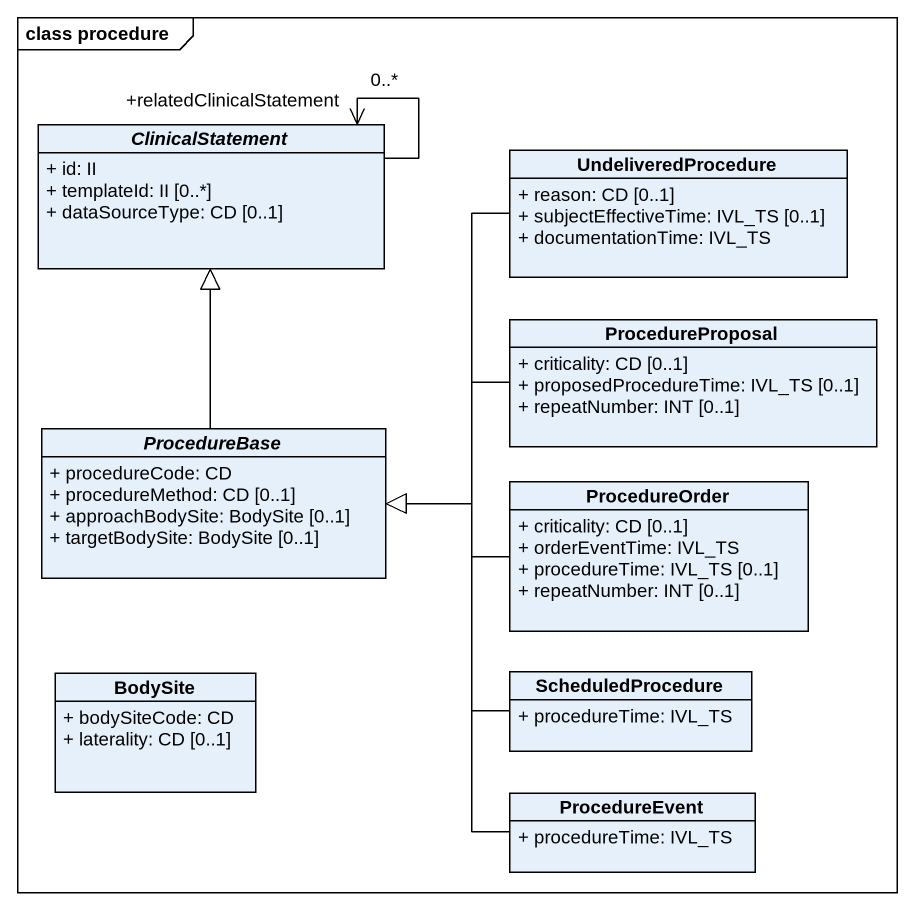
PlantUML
@startuml
mainframe class procedure
hide circle
hide empty members
skinparam classAttributeIconSize 0
abstract class ClinicalStatement {
  + id: II
  + templateId: II [0..*]
  + dataSourceType: CD [0..1]
}
class UndeliveredProcedure {
  + reason: CD [0..1]
  + subjectEffectiveTime: IVL_TS [0..1]
  + documentationTime: IVL_TS
}
class ProcedureProposal {
  + criticality: CD [0..1]
  + proposedProcedureTime: IVL_TS [0..1]
  + repeatNumber: INT [0..1]
}
abstract class ProcedureBase {
  + procedureCode: CD
  + procedureMethod: CD [0..1]
  + approachBodySite: BodySite [0..1]
  + targetBodySite: BodySite [0..1]
}
class ProcedureOrder {
  + criticality: CD [0..1]
  + orderEventTime: IVL_TS
  + procedureTime: IVL_TS [0..1]
  + repeatNumber: INT [0..1]
}
class BodySite {
  + bodySiteCode: CD
  + laterality: CD [0..1]
}
class ScheduledProcedure {
  + procedureTime: IVL_TS
}
class ProcedureEvent {
  + procedureTime: IVL_TS
}
ClinicalStatement --> "+relatedClinicalStatement\n0..*" ClinicalStatement
UndeliveredProcedure --|> ProcedureBase
ProcedureProposal -left-|> ProcedureBase
ProcedureBase -up-|> ClinicalStatement
ProcedureOrder -left-|> ProcedureBase
ScheduledProcedure -left-|> ProcedureBase
ProcedureEvent -up-|> ProcedureBase
@enduml
